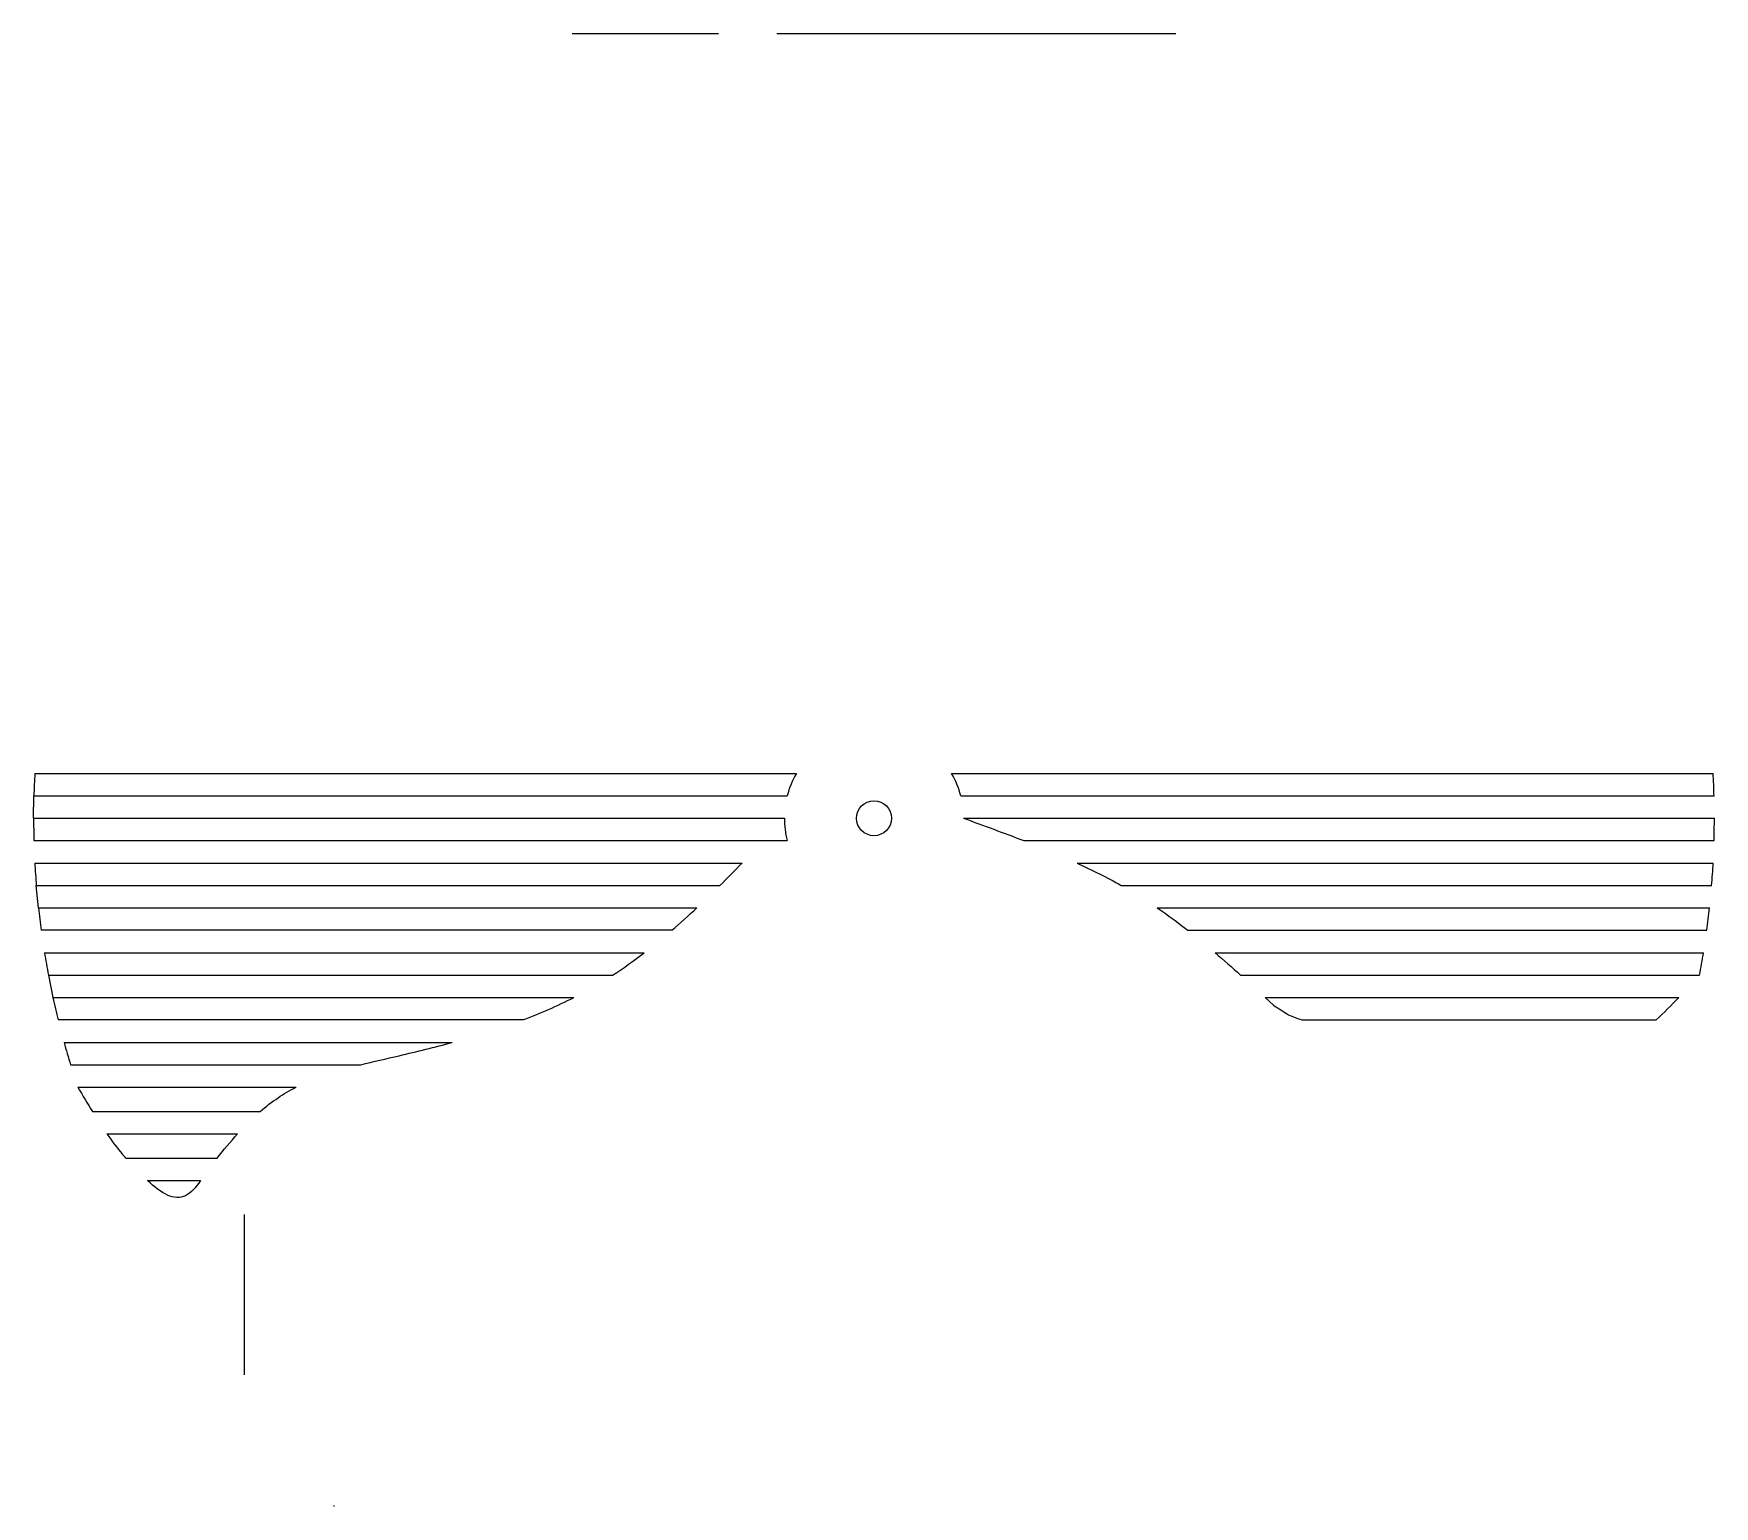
# Model space of a CAD drawing. Header units: millimetres. Extents: x 21683 to 22163, y 9531 to 9952.
import ezdxf

# ---------------------------------------------------------------- set-up
doc = ezdxf.new("R2010")
doc.units = ezdxf.units.MM
doc.layers.get('0').update_dxf_attribs({"color": 10})
doc.layers.add('pesci', color=5, linetype='Continuous')

msp = doc.modelspace()

# ---------------------------------------------------------------- linework, layer by layer
for p, q in [((21836.64, 9952.18), (21878.51, 9952.18)), ((21895.11, 9952.18), (22009.24, 9952.18)), ((21742.77, 9614.5), (21742.77, 9568.7)), ((21768.41, 9531.31), (21768.41, 9531.04))]:
    msp.add_line(p, q)
at = {"layer": 'pesci'}
for p, q in [((21682.9, 9740.64), (21900.74, 9740.64)), ((21945.15, 9740.64), (22162.99, 9740.64)), ((21682.56, 9727.82), (21682.64, 9734.23)), ((21682.64, 9734.23), (21898.12, 9734.23)), ((21947.77, 9734.23), (22163.24, 9734.23)), ((21682.56, 9727.82), (21897.3, 9727.82)), ((21948.59, 9727.82), (22163.33, 9727.82)), ((21682.64, 9721.41), (21898.12, 9721.41)), ((21965.77, 9721.41), (22163.24, 9721.41)), ((21682.9, 9715), (21885.19, 9715)), ((21981.02, 9715), (22162.99, 9715)), ((21683.93, 9702.18), (21683.33, 9708.59)), ((21683.33, 9708.59), (21878.88, 9708.59)), ((21993.67, 9708.59), (22162.56, 9708.59)), ((21683.93, 9702.18), (21872.25, 9702.18)), ((22003.98, 9702.18), (22161.96, 9702.18)), ((21865.12, 9695.77), (21684.71, 9695.77)), ((22012.69, 9695.77), (22161.18, 9695.77)), ((21685.66, 9689.36), (21857.24, 9689.36)), ((22020.51, 9689.36), (22160.23, 9689.36)), ((21686.78, 9682.95), (21688.09, 9676.54)), ((21686.78, 9682.95), (21848.18, 9682.95)), ((22027.81, 9682.95), (22159.1, 9682.95)), ((21688.09, 9676.54), (21837.07, 9676.54)), ((22034.85, 9676.54), (22037.2, 9674.37)), ((22034.85, 9676.54), (22153.12, 9676.54)), ((21822.42, 9670.13), (21689.59, 9670.13)), ((22045.34, 9670.13), (22146.7, 9670.13)), ((21691.26, 9663.72), (21802.32, 9663.72)), ((21693.13, 9657.31), (21776.13, 9657.31)), ((21695.2, 9650.9), (21757.67, 9650.9)), ((21699.37, 9643.96), (21747.37, 9643.96)), ((21703.55, 9637.55), (21740.91, 9637.55)), ((21708.96, 9630.61), (21735.02, 9630.61)), ((21715.12, 9624.2), (21730.31, 9624.2))]:
    msp.add_line(p, q, dxfattribs=at)
msp.add_circle((21922.94, 9727.82), 5, dxfattribs=at)
for radius, start, end in [(240.38, 176.9428, 178.4719), (25.64, 150, 165.5225), (25.64, 14.4775, 30), (240.38, 1.5281, 3.0572), (240.38, 180, 181.5281), (25.64, 180, 194.4775), (240.38, 358.4719, 0), (240.38, 183.0572, 184.5886), (240.38, 355.4114, 356.9428), (240.38, 186.1232, 187.6623), (240.38, 352.3377, 353.8768), (240.38, 189.2069, 190.7583), (240.38, 349.2417, 350.7931), (240.38, 192.3178, 193.8865), (240.38, 195.466, 197.0576)]:
    msp.add_arc((21922.94, 9727.82), radius, start, end, dxfattribs=at)
for points in [[(21948.59, 9727.82), (21954.34, 9725.72), (21960.09, 9723.63), (21965.77, 9721.41)], [(21878.88, 9708.59), (21881, 9710.7), (21883.1, 9712.84), (21885.19, 9715)], [(21981.02, 9715), (21985.33, 9713.02), (21989.56, 9710.9), (21993.67, 9708.59)], [(21865.12, 9695.77), (21867.53, 9697.85), (21869.91, 9699.99), (21872.25, 9702.18)], [(22003.98, 9702.18), (22006.95, 9700.15), (22009.84, 9698), (22012.69, 9695.77)], [(21848.18, 9682.95), (21851.28, 9684.96), (21854.29, 9687.1), (21857.24, 9689.36)], [(22020.51, 9689.36), (22022.97, 9687.26), (22025.4, 9685.12), (22027.81, 9682.95)], [(21822.42, 9670.13), (21827.45, 9672.02), (21832.35, 9674.14), (21837.07, 9676.54)], [(22037.2, 9674.37), (22038.63, 9673.45), (22040.06, 9672.52), (22041.49, 9671.59)], [(22146.7, 9670.13), (22148.88, 9672.17), (22151.01, 9674.32), (22153.12, 9676.54)], [(22041.49, 9671.59), (22042.77, 9671.1), (22044.06, 9670.62), (22045.34, 9670.13)], [(21695.2, 9650.9), (21696.58, 9648.57), (21697.96, 9646.25), (21699.37, 9643.96)], [(21703.55, 9637.55), (21704.96, 9635.52), (21706.44, 9633.55), (21708.01, 9631.67)], [(21735.02, 9630.61), (21736.94, 9632.99), (21738.89, 9635.32), (21740.91, 9637.55)], [(21708.96, 9630.61), (21708.64, 9630.96), (21708.32, 9631.32), (21708.01, 9631.67)]]:
    msp.add_open_spline(points, degree=3, dxfattribs=at)
for points, knots in [([(21776.13, 9657.31), (21779.76, 9658.23), (21788.6, 9660.21), (21797.31, 9662.36), (21802.32, 9663.72)], [848.722141, 848.722141, 848.722141, 848.722141, 1019.932049, 1258.52191, 1258.52191, 1258.52191, 1258.52191]), ([(21747.37, 9643.96), (21749, 9645.38), (21752.28, 9647.93), (21755.87, 9649.99), (21757.67, 9650.9)], [345.088963, 345.088963, 345.088963, 345.088963, 447.664899, 543.967382, 543.967382, 543.967382, 543.967382]), ([(21730.31, 9624.2), (21728.95, 9622.26), (21724.62, 9617.19), (21719.07, 9620.53), (21715.12, 9624.2)], [52.334772, 52.334772, 52.334772, 52.334772, 153.819009, 365.413003, 365.413003, 365.413003, 365.413003])]:
    msp.add_open_spline(points, degree=3, knots=knots, dxfattribs=at)

doc.saveas('drawing.dxf')
